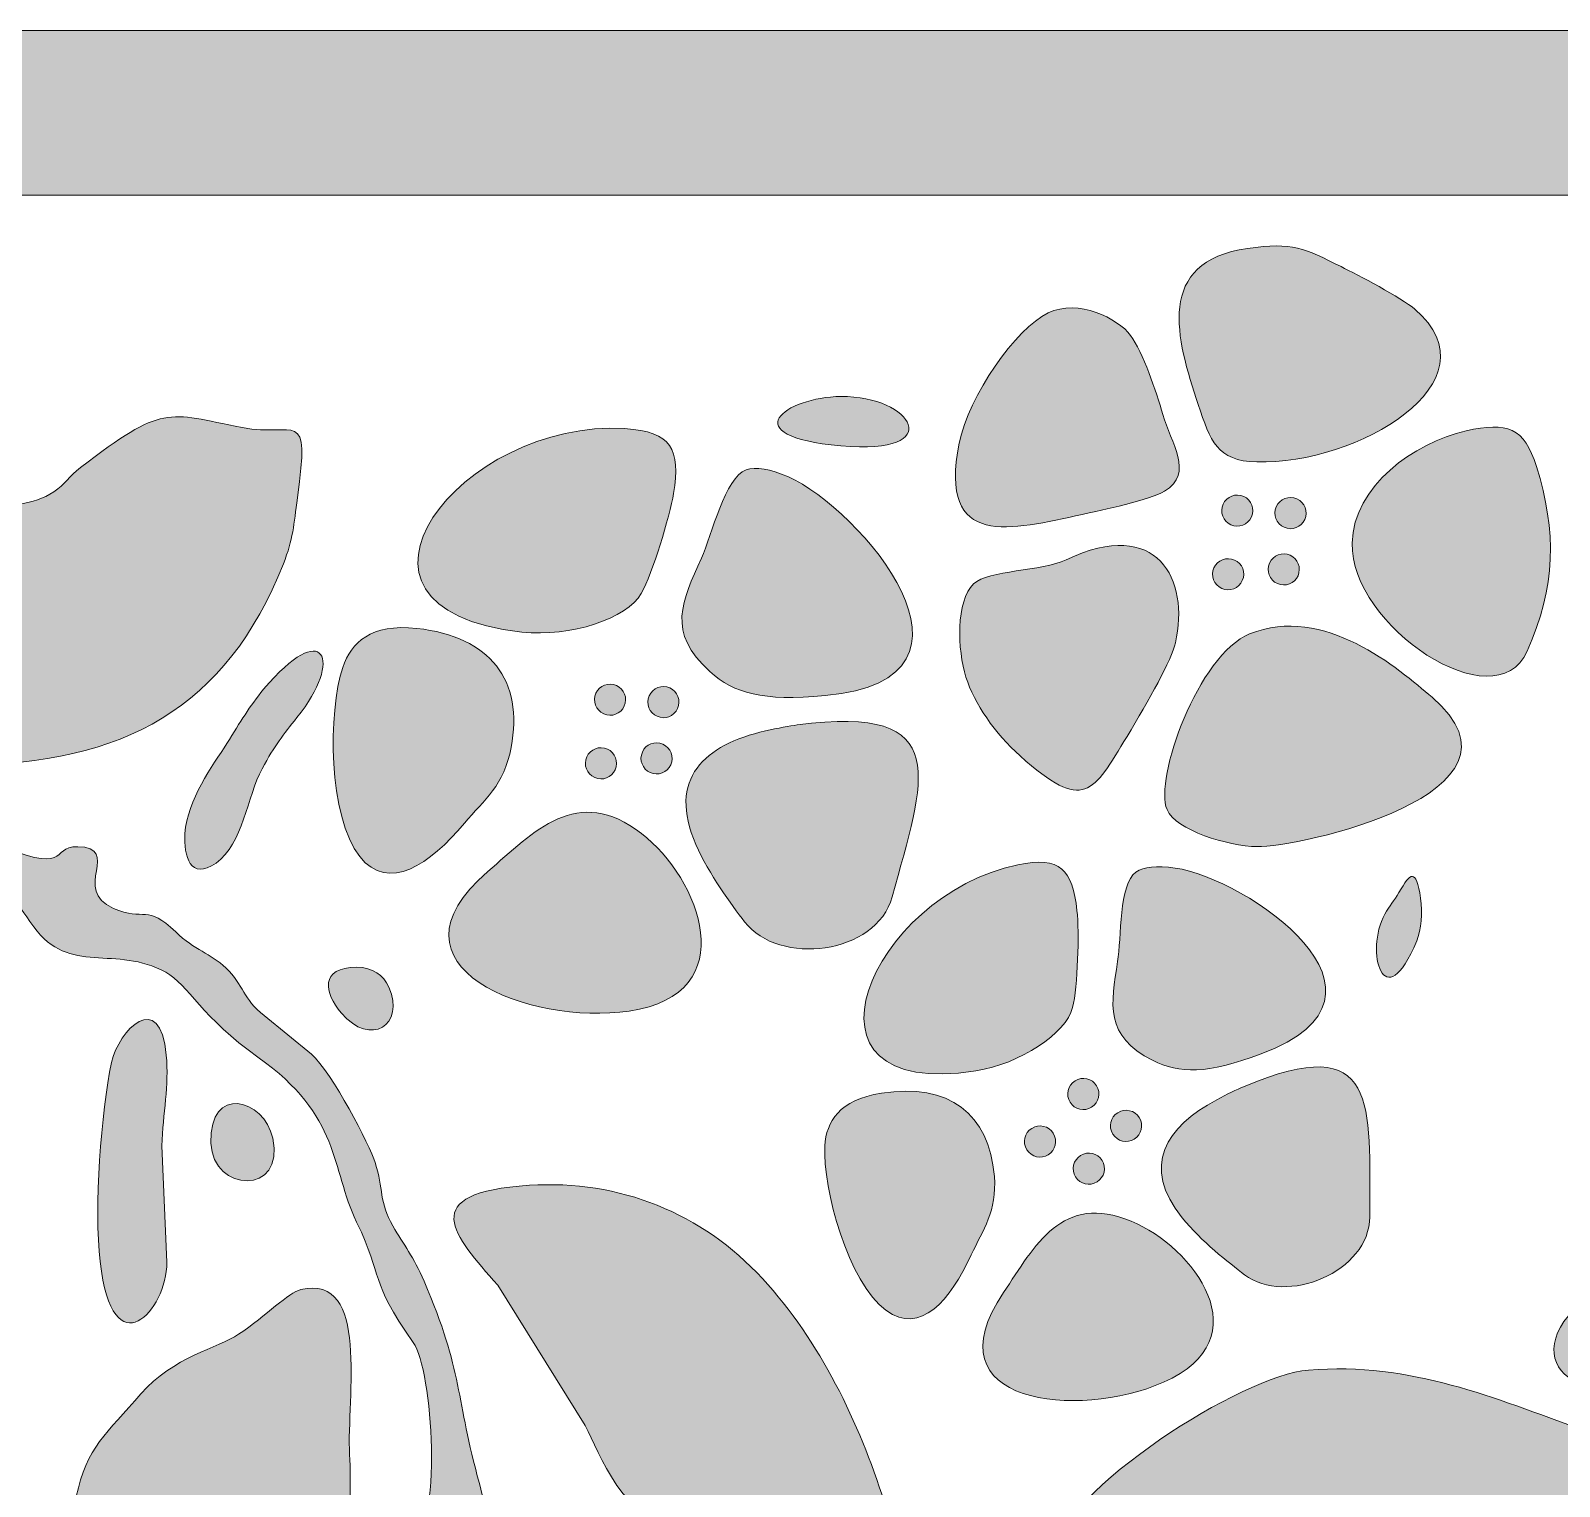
# Model space of a CAD drawing. Header units: inches. Extents: x -203 to 795, y -81 to 920.
# Drawn here: x 451.2 to 618.1, y 761.3 to 920.3 of the extents above; entities that cross this region are included whole.
import ezdxf

# ---------------------------------------------------------------- set-up
doc = ezdxf.new("R2010")
doc.units = ezdxf.units.IN
doc.header["$MEASUREMENT"] = 0
doc.layers.add('图层 1', color=7, linetype='Continuous')

# ---------------------------------------------------------------- blocks, each defined once
blk = doc.blocks.new('block 2')
at = {"layer": '图层 1', "true_color": 0xffffff}
h = blk.add_hatch(color=7, dxfattribs=at)
h.dxf.hatch_style = 2
edge = h.paths.add_edge_path()
edge.add_spline(control_points=[(786.4, 920.25), (786.4, 920.25), (-197.3, 920.25), (-197.3, 920.25), (-197.3, 920.25), (-197.3, 902.28), (-197.3, 902.28), (-197.3, 902.28), (-8.06, 902.28), (-8.06, 902.28), (-6.8, 901.25), (-5.44, 900.08), (-4.16, 898.94), (3.57, 892.07), (8.43, 882.86), (13.67, 874.02), (17.78, 867.1), (21.41, 860.17), (24.28, 852.67), (26.4, 847.15), (28.11, 841.32), (29.29, 834.96), (29.7, 832.77), (30.79, 827.58), (32.13, 823.69), (34.41, 817.07), (37.41, 819.41), (39.44, 823.07), (48.88, 840.07), (35.32, 874.03), (27.98, 891.66), (27.98, 891.66), (27.61, 892.57), (27.61, 892.57), (27, 894.11), (25.16, 898.85), (24.02, 902.28), (24.02, 902.28), (83.79, 902.28), (83.79, 902.28), (82.64, 898.85), (80.81, 894.11), (80.19, 892.57), (80.19, 892.57), (79.83, 891.66), (79.83, 891.66), (72.48, 874.03), (58.93, 840.07), (68.36, 823.07), (70.4, 819.41), (73.39, 817.07), (75.67, 823.69), (77.01, 827.58), (78.1, 832.77), (78.5, 834.96), (79.69, 841.31), (81.4, 847.15), (83.52, 852.67), (86.4, 860.17), (90.03, 867.1), (94.13, 874.02), (99.37, 882.86), (104.23, 892.07), (111.96, 898.94), (113.24, 900.08), (114.6, 901.25), (115.86, 902.28), (115.86, 902.28), (647.17, 902.28), (647.17, 902.28), (648.53, 902.02), (649.74, 901.5), (650.54, 900.5), (653.68, 896.55), (656.1, 889.69), (657.85, 884.98), (658.12, 884.26), (658.37, 883.53), (658.61, 882.8), (669.41, 849.24), (651.18, 835.38), (659.81, 832.57), (663.41, 831.39), (670.94, 830.42), (673.45, 833.65), (676.67, 837.79), (678.79, 841.93), (680.72, 846.29), (686.83, 860.08), (687.55, 876.25), (683.25, 891.11), (681.27, 897.98), (682.01, 901.03), (684.62, 902.28), (684.62, 902.28), (777.41, 902.28), (777.41, 902.28), (777.41, 902.28), (777.41, 805.55), (777.41, 805.55), (775.62, 805.2), (773.06, 805.49), (769.42, 806.53), (754.56, 810.83), (738.39, 810.11), (724.61, 804), (720.25, 802.06), (716.1, 799.94), (711.96, 796.73), (708.73, 794.23), (709.69, 786.69), (710.88, 783.08), (713.69, 774.46), (727.55, 792.68), (761.11, 781.88), (761.84, 781.65), (762.58, 781.4), (763.28, 781.13), (767.49, 779.57), (773.39, 777.48), (777.42, 774.82), (777.42, 774.82), (777.42, -78.76), (777.42, -78.76), (777.42, -78.76), (795.39, -78.76), (795.39, -78.76), (795.39, -78.76), (795.39, 911.27), (795.39, 911.27), (795.39, 911.27), (795.39, 920.25), (795.39, 920.25), (795.39, 920.25), (786.4, 920.25), (786.4, 920.25)], knot_values=[0, 0, 0, 0, 1, 1, 1, 2, 2, 2, 3, 3, 3, 4, 4, 4, 5, 5, 5, 6, 6, 6, 7, 7, 7, 8, 8, 8, 9, 9, 9, 10, 10, 10, 11, 11, 11, 12, 12, 12, 13, 13, 13, 14, 14, 14, 15, 15, 15, 16, 16, 16, 17, 17, 17, 18, 18, 18, 19, 19, 19, 20, 20, 20, 21, 21, 21, 22, 22, 22, 23, 23, 23, 24, 24, 24, 25, 25, 25, 26, 26, 26, 27, 27, 27, 28, 28, 28, 29, 29, 29, 30, 30, 30, 31, 31, 31, 32, 32, 32, 33, 33, 33, 34, 34, 34, 35, 35, 35, 36, 36, 36, 37, 37, 37, 38, 38, 38, 39, 39, 39, 40, 40, 40, 41, 41, 41, 42, 42, 42, 43, 43, 43, 44, 44, 44, 45, 45, 45, 45], degree=3, periodic=1)
h = blk.add_hatch(color=7, dxfattribs=at)
h.dxf.hatch_style = 2
edge = h.paths.add_edge_path()
edge.add_spline(control_points=[(602.29, 889.82), (600.8, 891.09), (596.02, 893.58), (594.25, 894.47), (590.23, 896.47), (588.96, 897.17), (584.03, 896.46), (573.87, 895.01), (576.24, 886.59), (578.63, 879.41), (579.96, 875.42), (580.67, 873.26), (585.03, 873.14), (595.93, 872.81), (611.51, 881.9), (602.29, 889.82)], knot_values=[0, 0, 0, 0, 1, 1, 1, 2, 2, 2, 3, 3, 3, 4, 4, 4, 5, 5, 5, 5], degree=3, periodic=1)
h = blk.add_hatch(color=7, dxfattribs=at)
h.dxf.hatch_style = 2
edge = h.paths.add_edge_path()
edge.add_spline(control_points=[(571.25, 886.96), (569.88, 888.82), (565.56, 891), (562.24, 889.41), (558.72, 887.73), (553.59, 880.35), (552.55, 875.2), (550.19, 863.47), (558.25, 865.77), (565.96, 867.4), (568.15, 867.86), (573.38, 869), (574.96, 869.94), (578.25, 871.9), (575.62, 875.26), (574.77, 878.32), (574.04, 880.85), (572.61, 885.12), (571.25, 886.96)], knot_values=[0, 0, 0, 0, 1, 1, 1, 2, 2, 2, 3, 3, 3, 4, 4, 4, 5, 5, 5, 6, 6, 6, 6], degree=3, periodic=1)
h = blk.add_hatch(color=7, dxfattribs=at)
h.dxf.hatch_style = 2
edge = h.paths.add_edge_path()
edge.add_spline(control_points=[(539.64, 880.29), (533.56, 880.23), (527.76, 875.95), (539.62, 874.9), (551.43, 873.85), (547.42, 880.37), (539.64, 880.29)], knot_values=[0, 0, 0, 0, 1, 1, 1, 2, 2, 2, 2], degree=3, periodic=1)
h = blk.add_hatch(color=7, dxfattribs=at)
h.dxf.hatch_style = 2
edge = h.paths.add_edge_path()
edge.add_spline(control_points=[(474.28, 876.89), (465.91, 878.56), (465.72, 879.46), (456.61, 872.53), (455.35, 871.58), (454.95, 870.69), (453.72, 869.88), (449, 866.78), (443.47, 870.53), (439.61, 861.88), (437.35, 856.83), (435.5, 851.07), (432.58, 846.8), (427.47, 839.36), (431.79, 840.06), (443.86, 840.06), (461.29, 840.06), (472.57, 846.34), (478.76, 862), (479.85, 864.76), (479.88, 866.22), (480.3, 869.23), (481.72, 879.46), (480.06, 875.74), (474.28, 876.89)], knot_values=[0, 0, 0, 0, 1, 1, 1, 2, 2, 2, 3, 3, 3, 4, 4, 4, 5, 5, 5, 6, 6, 6, 7, 7, 7, 8, 8, 8, 8], degree=3, periodic=1)
h = blk.add_hatch(color=7, dxfattribs=at)
h.dxf.hatch_style = 2
edge = h.paths.add_edge_path()
edge.add_spline(control_points=[(516.05, 876.78), (498.29, 877.92), (481.63, 857.13), (504.81, 854.56), (510.1, 853.98), (516.28, 856.03), (517.83, 858.79), (519.05, 860.95), (520.95, 867.16), (521.36, 869.71), (522.13, 874.54), (521.17, 876.45), (516.05, 876.78)], knot_values=[0, 0, 0, 0, 1, 1, 1, 2, 2, 2, 3, 3, 3, 4, 4, 4, 4], degree=3, periodic=1)
h = blk.add_hatch(color=7, dxfattribs=at)
h.dxf.hatch_style = 2
edge = h.paths.add_edge_path()
edge.add_spline(control_points=[(607.87, 876.53), (602.19, 875.23), (595.59, 870.53), (595.44, 864.28), (595.21, 855.26), (611.07, 844.64), (614.54, 852.46), (617.67, 859.51), (617.79, 865.52), (615.56, 872.64), (614.23, 876.91), (612.4, 877.56), (607.87, 876.53)], knot_values=[0, 0, 0, 0, 1, 1, 1, 2, 2, 2, 3, 3, 3, 4, 4, 4, 4], degree=3, periodic=1)
h = blk.add_hatch(color=7, dxfattribs=at)
h.dxf.hatch_style = 2
edge = h.paths.add_edge_path()
edge.add_spline(control_points=[(529.27, 872.27), (526.98, 871.46), (525.55, 865.18), (524.4, 862.62), (522.29, 857.95), (520.55, 854.54), (525.32, 850.26), (528, 847.85), (531.01, 846.99), (537.92, 847.62), (557.79, 849.41), (541.59, 868.15), (533.9, 871.51), (531.85, 872.4), (530.38, 872.65), (529.27, 872.27)], knot_values=[0, 0, 0, 0, 1, 1, 1, 2, 2, 2, 3, 3, 3, 4, 4, 4, 5, 5, 5, 5], degree=3, periodic=1)
h = blk.add_hatch(color=7, dxfattribs=at)
h.dxf.hatch_style = 2
edge = h.paths.add_edge_path()
edge.add_spline(control_points=[(584.45, 867.13), (584.83, 867.99), (584.45, 868.99), (583.6, 869.38), (582.74, 869.76), (581.73, 869.38), (581.35, 868.52), (580.97, 867.66), (581.35, 866.66), (582.21, 866.27), (583.06, 865.89), (584.07, 866.28), (584.45, 867.13)], knot_values=[0, 0, 0, 0, 1, 1, 1, 2, 2, 2, 3, 3, 3, 4, 4, 4, 4], degree=3, periodic=1)
h = blk.add_hatch(color=7, dxfattribs=at)
h.dxf.hatch_style = 2
edge = h.paths.add_edge_path()
edge.add_spline(control_points=[(590.27, 866.86), (590.65, 867.72), (590.27, 868.73), (589.41, 869.11), (588.55, 869.49), (587.54, 869.11), (587.16, 868.25), (586.77, 867.39), (587.16, 866.39), (588.02, 866), (588.88, 865.62), (589.88, 866), (590.27, 866.86)], knot_values=[0, 0, 0, 0, 1, 1, 1, 2, 2, 2, 3, 3, 3, 4, 4, 4, 4], degree=3, periodic=1)
h = blk.add_hatch(color=7, dxfattribs=at)
h.dxf.hatch_style = 2
edge = h.paths.add_edge_path()
edge.add_spline(control_points=[(564.21, 862.45), (561.55, 861.18), (555.72, 861.36), (554.12, 859.83), (552.16, 857.96), (552.34, 852.6), (553.28, 849.64), (554.19, 846.76), (556.43, 843.49), (559.19, 841.03), (566.23, 834.76), (567.12, 837.01), (570.87, 843.16), (573.25, 847.08), (575.74, 851.56), (576.15, 853.38), (577.7, 860.31), (574.21, 867.21), (564.21, 862.45)], knot_values=[0, 0, 0, 0, 1, 1, 1, 2, 2, 2, 3, 3, 3, 4, 4, 4, 5, 5, 5, 6, 6, 6, 6], degree=3, periodic=1)
h = blk.add_hatch(color=7, dxfattribs=at)
h.dxf.hatch_style = 2
edge = h.paths.add_edge_path()
edge.add_spline(control_points=[(586.42, 862.1), (586.03, 861.25), (586.42, 860.24), (587.28, 859.85), (588.14, 859.47), (589.15, 859.86), (589.53, 860.72), (589.9, 861.58), (589.52, 862.58), (588.67, 862.96), (587.8, 863.34), (586.8, 862.96), (586.42, 862.1)], knot_values=[0, 0, 0, 0, 1, 1, 1, 2, 2, 2, 3, 3, 3, 4, 4, 4, 4], degree=3, periodic=1)
h = blk.add_hatch(color=7, dxfattribs=at)
h.dxf.hatch_style = 2
edge = h.paths.add_edge_path()
edge.add_spline(control_points=[(580.35, 861.57), (579.96, 860.71), (580.35, 859.71), (581.21, 859.32), (582.06, 858.94), (583.07, 859.32), (583.45, 860.19), (583.84, 861.04), (583.45, 862.05), (582.6, 862.43), (581.74, 862.81), (580.73, 862.42), (580.35, 861.57)], knot_values=[0, 0, 0, 0, 1, 1, 1, 2, 2, 2, 3, 3, 3, 4, 4, 4, 4], degree=3, periodic=1)
h = blk.add_hatch(color=7, dxfattribs=at)
h.dxf.hatch_style = 2
edge = h.paths.add_edge_path()
edge.add_spline(control_points=[(476.61, 848.31), (475.01, 846.39), (474.13, 844.82), (472.59, 842.38), (471.06, 840), (468.24, 836.2), (468.02, 832.56), (467.88, 830.09), (468.58, 827.36), (471.42, 829.34), (474.38, 831.41), (474.79, 836.61), (476.44, 839.64), (477.85, 842.24), (478.7, 843.29), (480.25, 845.23), (485.4, 851.59), (483.2, 856.2), (476.61, 848.31)], knot_values=[0, 0, 0, 0, 1, 1, 1, 2, 2, 2, 3, 3, 3, 4, 4, 4, 5, 5, 5, 6, 6, 6, 6], degree=3, periodic=1)
h = blk.add_hatch(color=7, dxfattribs=at)
h.dxf.hatch_style = 2
edge = h.paths.add_edge_path()
edge.add_spline(control_points=[(575.23, 835.17), (576.21, 832.91), (581.85, 831.19), (585.07, 831.13), (589.39, 831.05), (616.53, 836.86), (604.16, 847.44), (600.52, 850.55), (592.36, 857.64), (584.24, 854.36), (578.63, 852.09), (573.79, 838.47), (575.23, 835.17)], knot_values=[0, 0, 0, 0, 1, 1, 1, 2, 2, 2, 3, 3, 3, 4, 4, 4, 4], degree=3, periodic=1)
h = blk.add_hatch(color=7, dxfattribs=at)
h.dxf.hatch_style = 2
edge = h.paths.add_edge_path()
edge.add_spline(control_points=[(485.25, 850.71), (483.62, 845.87), (483.66, 834.37), (487.1, 830.04), (490.23, 826.06), (494.76, 829.19), (498.54, 833.69), (500.7, 836.27), (502.87, 837.82), (503.63, 841.96), (505.01, 849.26), (501.39, 854.07), (493.34, 854.96), (488.3, 855.51), (486.17, 853.42), (485.25, 850.71)], knot_values=[0, 0, 0, 0, 1, 1, 1, 2, 2, 2, 3, 3, 3, 4, 4, 4, 5, 5, 5, 5], degree=3, periodic=1)
h = blk.add_hatch(color=7, dxfattribs=at)
h.dxf.hatch_style = 2
edge = h.paths.add_edge_path()
edge.add_spline(control_points=[(515.98, 846.49), (516.36, 847.34), (515.98, 848.35), (515.12, 848.73), (514.27, 849.11), (513.26, 848.73), (512.87, 847.88), (512.5, 847.02), (512.87, 846.01), (513.74, 845.63), (514.59, 845.24), (515.6, 845.63), (515.98, 846.49)], knot_values=[0, 0, 0, 0, 1, 1, 1, 2, 2, 2, 3, 3, 3, 4, 4, 4, 4], degree=3, periodic=1)
h = blk.add_hatch(color=7, dxfattribs=at)
h.dxf.hatch_style = 2
edge = h.paths.add_edge_path()
edge.add_spline(control_points=[(520.94, 848.46), (520.08, 848.84), (519.08, 848.46), (518.69, 847.6), (518.32, 846.74), (518.7, 845.74), (519.56, 845.36), (520.41, 844.97), (521.41, 845.36), (521.8, 846.22), (522.18, 847.08), (521.8, 848.08), (520.94, 848.46)], knot_values=[0, 0, 0, 0, 1, 1, 1, 2, 2, 2, 3, 3, 3, 4, 4, 4, 4], degree=3, periodic=1)
h = blk.add_hatch(color=7, dxfattribs=at)
h.dxf.hatch_style = 2
edge = h.paths.add_edge_path()
edge.add_spline(control_points=[(534.87, 844.42), (534.05, 844.31), (532.75, 844.08), (531.39, 843.77), (524.76, 842.25), (520.63, 838.58), (523.8, 831.35), (525.24, 828.07), (527.65, 824.83), (529.12, 822.92), (532.86, 818.04), (543.5, 819.33), (545.22, 825.64), (548.71, 838.43), (552.2, 846.75), (534.87, 844.42)], knot_values=[0, 0, 0, 0, 1, 1, 1, 2, 2, 2, 3, 3, 3, 4, 4, 4, 5, 5, 5, 5], degree=3, periodic=1)
h = blk.add_hatch(color=7, dxfattribs=at)
h.dxf.hatch_style = 2
edge = h.paths.add_edge_path()
edge.add_spline(control_points=[(394.85, 840.35), (389.27, 841.49), (383.93, 841.78), (378.35, 841.09), (377.61, 841), (376.84, 841.09), (375.14, 841.65), (372.07, 842.66), (372.16, 842.56), (369.28, 841.33), (367.15, 840.43), (363.31, 840.29), (359.82, 840.29), (354.48, 840.3), (349.81, 840.73), (344.54, 841.11), (333.73, 841.89), (330.87, 836.86), (344.96, 835.29), (357.56, 833.89), (364.43, 837.18), (370.61, 832.67), (372.35, 831.4), (374.42, 828.28), (377.25, 827.98), (379.04, 827.78), (379.99, 828.35), (379.95, 830.23), (379.9, 831.76), (378.78, 832.87), (378.39, 834.99), (383.1, 838.1), (384.12, 837.21), (392.99, 835.69), (398.37, 834.76), (401.7, 833.53), (407.25, 833.53), (416.73, 833.45), (417.06, 837.67), (422.43, 831.99), (426.53, 829.74), (433.74, 829.57), (438.72, 828.87), (442.65, 828.33), (442.25, 827.41), (445.56, 826.33), (450.06, 824.87), (449.04, 825.86), (451.53, 822.36), (455.35, 817.01), (460.48, 820.44), (465.93, 817.41), (468.37, 816.04), (469.93, 812.42), (475.99, 808.13), (485.09, 801.69), (483.9, 796.08), (486.76, 790.13), (489.8, 783.83), (487.98, 784.06), (492.94, 776.96), (495.04, 773.94), (496.35, 757.08), (492.33, 753.63), (485.29, 747.59), (494.49, 745.84), (493.9, 741.11), (493.66, 739.26), (493, 738.36), (492.58, 737.29), (491.72, 735.09), (491.81, 731.82), (494.85, 734.65), (497.41, 737.03), (497.54, 741.36), (498.38, 745.36), (499.02, 748.42), (502.06, 754.86), (500.17, 761.58), (497.56, 770.83), (498.41, 773.77), (494.12, 783.68), (492.97, 786.33), (491.92, 787.64), (490.72, 789.7), (489.23, 792.29), (489.67, 793.76), (488.79, 796.62), (488.22, 798.48), (484.08, 806.46), (481.84, 808.46), (481.84, 808.46), (476.68, 812.68), (476.68, 812.68), (474.3, 814.5), (474.48, 815.98), (472.49, 817.88), (470.83, 819.46), (469.07, 819.84), (467.01, 821.82), (463.81, 824.91), (463.65, 822.9), (460.21, 824.39), (455.57, 826.4), (461.18, 831.05), (456.31, 831.12), (453.1, 831.18), (455.92, 827.67), (446.58, 831.78), (431.26, 838.51), (430.28, 833.59), (426.75, 835.71), (414.69, 842.95), (423.4, 838.18), (407.17, 838.18), (401.83, 838.18), (399.18, 839.47), (394.85, 840.35)], knot_values=[0, 0, 0, 0, 1, 1, 1, 2, 2, 2, 3, 3, 3, 4, 4, 4, 5, 5, 5, 6, 6, 6, 7, 7, 7, 8, 8, 8, 9, 9, 9, 10, 10, 10, 11, 11, 11, 12, 12, 12, 13, 13, 13, 14, 14, 14, 15, 15, 15, 16, 16, 16, 17, 17, 17, 18, 18, 18, 19, 19, 19, 20, 20, 20, 21, 21, 21, 22, 22, 22, 23, 23, 23, 24, 24, 24, 25, 25, 25, 26, 26, 26, 27, 27, 27, 28, 28, 28, 29, 29, 29, 30, 30, 30, 31, 31, 31, 32, 32, 32, 33, 33, 33, 34, 34, 34, 35, 35, 35, 36, 36, 36, 37, 37, 37, 38, 38, 38, 39, 39, 39, 39], degree=3, periodic=1)
h = blk.add_hatch(color=7, dxfattribs=at)
h.dxf.hatch_style = 2
edge = h.paths.add_edge_path()
edge.add_spline(control_points=[(511.88, 840.92), (511.5, 840.06), (511.89, 839.06), (512.75, 838.67), (513.61, 838.29), (514.61, 838.67), (514.98, 839.53), (515.38, 840.39), (514.98, 841.4), (514.13, 841.78), (513.27, 842.16), (512.27, 841.78), (511.88, 840.92)], knot_values=[0, 0, 0, 0, 1, 1, 1, 2, 2, 2, 3, 3, 3, 4, 4, 4, 4], degree=3, periodic=1)
h = blk.add_hatch(color=7, dxfattribs=at)
h.dxf.hatch_style = 2
edge = h.paths.add_edge_path()
edge.add_spline(control_points=[(518.81, 839.21), (519.67, 838.83), (520.67, 839.21), (521.05, 840.07), (521.43, 840.93), (521.05, 841.93), (520.2, 842.32), (519.34, 842.7), (518.33, 842.32), (517.95, 841.46), (517.57, 840.6), (517.95, 839.59), (518.81, 839.21)], knot_values=[0, 0, 0, 0, 1, 1, 1, 2, 2, 2, 3, 3, 3, 4, 4, 4, 4], degree=3, periodic=1)
h = blk.add_hatch(color=7, dxfattribs=at)
h.dxf.hatch_style = 2
edge = h.paths.add_edge_path()
edge.add_spline(control_points=[(517.87, 832.56), (510.87, 837.98), (506.08, 832.76), (501.08, 828.4), (488.91, 818.02), (505.61, 811.55), (516.52, 813.17), (529.18, 815.05), (524.19, 827.69), (517.87, 832.56)], knot_values=[0, 0, 0, 0, 1, 1, 1, 2, 2, 2, 3, 3, 3, 3], degree=3, periodic=1)
h = blk.add_hatch(color=7, dxfattribs=at)
h.dxf.hatch_style = 2
edge = h.paths.add_edge_path()
edge.add_spline(control_points=[(554.36, 806.64), (559.21, 807.4), (564.2, 810.73), (564.92, 813.56), (565.49, 815.79), (565.66, 821.78), (565.4, 824.15), (564.92, 828.63), (563.6, 830.09), (558.95, 829.14), (542.86, 825.84), (533.09, 803.28), (554.36, 806.64)], knot_values=[0, 0, 0, 0, 1, 1, 1, 2, 2, 2, 3, 3, 3, 4, 4, 4, 4], degree=3, periodic=1)
h = blk.add_hatch(color=7, dxfattribs=at)
h.dxf.hatch_style = 2
edge = h.paths.add_edge_path()
edge.add_spline(control_points=[(585.52, 808.5), (602.78, 814.93), (583.79, 827.67), (576.12, 828.79), (574.08, 829.08), (572.71, 828.95), (571.83, 828.34), (569.98, 827.07), (570.24, 821.13), (569.84, 818.57), (569.1, 813.9), (568.38, 810.45), (573.66, 807.79), (576.64, 806.3), (579.52, 806.27), (585.52, 808.5)], knot_values=[0, 0, 0, 0, 1, 1, 1, 2, 2, 2, 3, 3, 3, 4, 4, 4, 5, 5, 5, 5], degree=3, periodic=1)
h = blk.add_hatch(color=7, dxfattribs=at)
h.dxf.hatch_style = 2
edge = h.paths.add_edge_path()
edge.add_spline(control_points=[(600.55, 826.13), (600.02, 825.22), (599.53, 824.68), (599.01, 823.76), (596.75, 819.72), (598.95, 812.22), (602.49, 820.84), (602.99, 822.08), (603.15, 823.89), (602.91, 825.49), (602.39, 828.83), (601.82, 828.31), (600.55, 826.13)], knot_values=[0, 0, 0, 0, 1, 1, 1, 2, 2, 2, 3, 3, 3, 4, 4, 4, 4], degree=3, periodic=1)
h = blk.add_hatch(color=7, dxfattribs=at)
h.dxf.hatch_style = 2
edge = h.paths.add_edge_path()
edge.add_spline(control_points=[(485.07, 812.97), (488.3, 809.17), (492.1, 811.66), (490.28, 815.78), (489.68, 817.11), (488.54, 817.95), (486.78, 817.95), (482.7, 817.95), (483.22, 815.14), (485.07, 812.97)], knot_values=[0, 0, 0, 0, 1, 1, 1, 2, 2, 2, 3, 3, 3, 3], degree=3, periodic=1)
h = blk.add_hatch(color=7, dxfattribs=at)
h.dxf.hatch_style = 2
edge = h.paths.add_edge_path()
edge.add_spline(control_points=[(465.98, 808.35), (465.32, 815.7), (460.76, 811.08), (460.01, 807.54), (458.86, 802.22), (458.09, 791.61), (458.75, 785.82), (460.12, 773.9), (466.04, 780.48), (466.04, 785.74), (466.04, 785.74), (465.5, 798.46), (465.5, 798.46), (465.63, 802.03), (466.29, 805.03), (465.98, 808.35)], knot_values=[0, 0, 0, 0, 1, 1, 1, 2, 2, 2, 3, 3, 3, 4, 4, 4, 5, 5, 5, 5], degree=3, periodic=1)
h = blk.add_hatch(color=7, dxfattribs=at)
h.dxf.hatch_style = 2
edge = h.paths.add_edge_path()
edge.add_spline(control_points=[(583.7, 784.37), (588.2, 780.95), (597.36, 784.68), (597.36, 790.71), (597.36, 802.95), (598.44, 811.2), (583.58, 804.91), (582.87, 804.62), (581.77, 804.1), (580.65, 803.48), (575.1, 800.52), (572.33, 796.25), (576.9, 790.58), (578.98, 788.01), (581.92, 785.73), (583.7, 784.37)], knot_values=[0, 0, 0, 0, 1, 1, 1, 2, 2, 2, 3, 3, 3, 4, 4, 4, 5, 5, 5, 5], degree=3, periodic=1)
h = blk.add_hatch(color=7, dxfattribs=at)
h.dxf.hatch_style = 2
edge = h.paths.add_edge_path()
edge.add_spline(control_points=[(477.61, 799.29), (476.66, 803.6), (470.63, 805.21), (470.86, 798.76), (471.04, 793.31), (478.99, 793.03), (477.61, 799.29)], knot_values=[0, 0, 0, 0, 1, 1, 1, 2, 2, 2, 2], degree=3, periodic=1)
h = blk.add_hatch(color=7, dxfattribs=at)
h.dxf.hatch_style = 2
edge = h.paths.add_edge_path()
edge.add_spline(control_points=[(544.06, 804.2), (539.43, 803.47), (538.03, 801.08), (537.88, 798.45), (537.61, 793.75), (540.44, 783.52), (544.55, 780.49), (548.31, 777.71), (551.58, 781.61), (553.85, 786.53), (555.14, 789.34), (556.69, 791.26), (556.38, 795.12), (555.82, 801.96), (551.43, 805.37), (544.06, 804.2)], knot_values=[0, 0, 0, 0, 1, 1, 1, 2, 2, 2, 3, 3, 3, 4, 4, 4, 5, 5, 5, 5], degree=3, periodic=1)
h = blk.add_hatch(color=7, dxfattribs=at)
h.dxf.hatch_style = 2
edge = h.paths.add_edge_path()
edge.add_spline(control_points=[(564.65, 803.22), (565.14, 802.42), (566.18, 802.18), (566.99, 802.67), (567.79, 803.17), (568.03, 804.22), (567.54, 805.02), (567.04, 805.81), (566, 806.06), (565.2, 805.56), (564.4, 805.06), (564.15, 804.02), (564.65, 803.22)], knot_values=[0, 0, 0, 0, 1, 1, 1, 2, 2, 2, 3, 3, 3, 4, 4, 4, 4], degree=3, periodic=1)
h = blk.add_hatch(color=7, dxfattribs=at)
h.dxf.hatch_style = 2
edge = h.paths.add_edge_path()
edge.add_spline(control_points=[(569.86, 802.07), (569.06, 801.58), (568.81, 800.53), (569.31, 799.74), (569.8, 798.94), (570.85, 798.69), (571.65, 799.19), (572.45, 799.68), (572.7, 800.73), (572.2, 801.53), (571.7, 802.33), (570.66, 802.57), (569.86, 802.07)], knot_values=[0, 0, 0, 0, 1, 1, 1, 2, 2, 2, 3, 3, 3, 4, 4, 4, 4], degree=3, periodic=1)
h = blk.add_hatch(color=7, dxfattribs=at)
h.dxf.hatch_style = 2
edge = h.paths.add_edge_path()
edge.add_spline(control_points=[(562.27, 797.47), (563.06, 797.97), (563.31, 799.02), (562.81, 799.82), (562.32, 800.62), (561.27, 800.86), (560.47, 800.36), (559.67, 799.87), (559.42, 798.82), (559.93, 798.03), (560.42, 797.23), (561.47, 796.98), (562.27, 797.47)], knot_values=[0, 0, 0, 0, 1, 1, 1, 2, 2, 2, 3, 3, 3, 4, 4, 4, 4], degree=3, periodic=1)
h = blk.add_hatch(color=7, dxfattribs=at)
h.dxf.hatch_style = 2
edge = h.paths.add_edge_path()
edge.add_spline(control_points=[(565.79, 797.4), (565, 796.91), (564.75, 795.86), (565.25, 795.06), (565.74, 794.26), (566.79, 794.02), (567.59, 794.52), (568.39, 795.01), (568.64, 796.06), (568.14, 796.86), (567.64, 797.66), (566.59, 797.9), (565.79, 797.4)], knot_values=[0, 0, 0, 0, 1, 1, 1, 2, 2, 2, 3, 3, 3, 4, 4, 4, 4], degree=3, periodic=1)
h = blk.add_hatch(color=7, dxfattribs=at)
h.dxf.hatch_style = 2
edge = h.paths.add_edge_path()
edge.add_spline(control_points=[(505.63, 794.14), (493.09, 793.34), (497.35, 788.66), (502.17, 783.23), (502.17, 783.23), (511.72, 767.9), (511.72, 767.9), (513.43, 764.74), (515.22, 757.95), (523.74, 755.02), (537.17, 750.41), (531.49, 748.3), (540.54, 746.34), (553.65, 743.51), (546.44, 752.96), (544.34, 759.6), (541.65, 768.17), (537.36, 777.12), (531.07, 783.95), (524.48, 791.1), (515.49, 794.77), (505.63, 794.14)], knot_values=[0, 0, 0, 0, 1, 1, 1, 2, 2, 2, 3, 3, 3, 4, 4, 4, 5, 5, 5, 6, 6, 6, 7, 7, 7, 7], degree=3, periodic=1)
h = blk.add_hatch(color=7, dxfattribs=at)
h.dxf.hatch_style = 2
edge = h.paths.add_edge_path()
edge.add_spline(control_points=[(574.84, 772.63), (585.65, 777.38), (578.14, 787.42), (571.32, 790.23), (563.78, 793.35), (560.79, 787.53), (557.39, 782.43), (549.08, 770.23), (565.53, 768.53), (574.84, 772.63)], knot_values=[0, 0, 0, 0, 1, 1, 1, 2, 2, 2, 3, 3, 3, 3], degree=3, periodic=1)
h = blk.add_hatch(color=7, dxfattribs=at)
h.dxf.hatch_style = 2
edge = h.paths.add_edge_path()
edge.add_spline(control_points=[(630.11, 776.61), (631.56, 778.14), (634.34, 780.62), (636.64, 783.16), (644.49, 791.86), (635.33, 793.4), (631.02, 791.33), (627.14, 789.46), (624.52, 784.39), (621.07, 781.78), (612.24, 775.13), (621.33, 767.32), (630.11, 776.61)], knot_values=[0, 0, 0, 0, 1, 1, 1, 2, 2, 2, 3, 3, 3, 4, 4, 4, 4], degree=3, periodic=1)
h = blk.add_hatch(color=7, dxfattribs=at)
h.dxf.hatch_style = 2
edge = h.paths.add_edge_path()
edge.add_spline(control_points=[(458.11, 721.55), (459.54, 721.84), (474.61, 734.29), (476.42, 738.24), (480.56, 747.35), (484.74, 745.99), (485.68, 752.71), (486.05, 755.33), (486.15, 761.98), (485.99, 764.73), (485.66, 771.01), (488.27, 784.53), (480.66, 782.75), (479.32, 782.43), (476.95, 779.95), (473.86, 777.87), (471.62, 776.37), (466.73, 775.42), (463.22, 771.37), (459.47, 767.04), (457.28, 765.51), (456.16, 760.14), (455.4, 756.44), (454.08, 755.05), (453.95, 750.89), (453.82, 746.73), (454.64, 743.36), (454.45, 739.27), (454.15, 732.8), (451.98, 720.36), (458.11, 721.55)], knot_values=[0, 0, 0, 0, 1, 1, 1, 2, 2, 2, 3, 3, 3, 4, 4, 4, 5, 5, 5, 6, 6, 6, 7, 7, 7, 8, 8, 8, 9, 9, 9, 10, 10, 10, 10], degree=3, periodic=1)
h = blk.add_hatch(color=7, dxfattribs=at)
h.dxf.hatch_style = 2
edge = h.paths.add_edge_path()
edge.add_spline(control_points=[(590.67, 773.96), (583.41, 773.39), (564.03, 761), (562.33, 753.53), (562.33, 753.53), (579.59, 747.1), (579.59, 747.1), (584.67, 745.86), (594.54, 742.95), (599.73, 743.99), (607.61, 745.55), (611.47, 750.31), (614.8, 752.66), (618.91, 755.57), (627.99, 759.63), (628.29, 763.79), (625.31, 764.97), (623.64, 766.34), (620.44, 767.49), (611.04, 770.86), (601.92, 774.87), (590.67, 773.96)], knot_values=[0, 0, 0, 0, 1, 1, 1, 2, 2, 2, 3, 3, 3, 4, 4, 4, 5, 5, 5, 6, 6, 6, 7, 7, 7, 7], degree=3, periodic=1)
at = {"layer": '图层 1', "lineweight": 0}
for points, knots in [([(786.4, 920.25), (786.4, 920.25), (-197.3, 920.25), (-197.3, 920.25), (-197.3, 920.25), (-197.3, 902.28), (-197.3, 902.28), (-197.3, 902.28), (-8.06, 902.28), (-8.06, 902.28), (-6.8, 901.25), (-5.44, 900.08), (-4.16, 898.94), (3.57, 892.07), (8.43, 882.86), (13.67, 874.02), (17.78, 867.1), (21.41, 860.17), (24.28, 852.67), (26.4, 847.15), (28.11, 841.32), (29.29, 834.96), (29.7, 832.77), (30.79, 827.58), (32.13, 823.69), (34.41, 817.07), (37.41, 819.41), (39.44, 823.07), (48.88, 840.07), (35.32, 874.03), (27.98, 891.66), (27.98, 891.66), (27.61, 892.57), (27.61, 892.57), (27, 894.11), (25.16, 898.85), (24.02, 902.28), (24.02, 902.28), (83.79, 902.28), (83.79, 902.28), (82.64, 898.85), (80.81, 894.11), (80.19, 892.57), (80.19, 892.57), (79.83, 891.66), (79.83, 891.66), (72.48, 874.03), (58.93, 840.07), (68.36, 823.07), (70.4, 819.41), (73.39, 817.07), (75.67, 823.69), (77.01, 827.58), (78.1, 832.77), (78.5, 834.96), (79.69, 841.31), (81.4, 847.15), (83.52, 852.67), (86.4, 860.17), (90.03, 867.1), (94.13, 874.02), (99.37, 882.86), (104.23, 892.07), (111.96, 898.94), (113.24, 900.08), (114.6, 901.25), (115.86, 902.28), (115.86, 902.28), (647.17, 902.28), (647.17, 902.28), (648.53, 902.02), (649.74, 901.5), (650.54, 900.5), (653.68, 896.55), (656.1, 889.69), (657.85, 884.98), (658.12, 884.26), (658.37, 883.53), (658.61, 882.8), (669.41, 849.24), (651.18, 835.38), (659.81, 832.57), (663.41, 831.39), (670.94, 830.42), (673.45, 833.65), (676.67, 837.79), (678.79, 841.93), (680.72, 846.29), (686.83, 860.08), (687.55, 876.25), (683.25, 891.11), (681.27, 897.98), (682.01, 901.03), (684.62, 902.28), (684.62, 902.28), (777.41, 902.28), (777.41, 902.28), (777.41, 902.28), (777.41, 805.55), (777.41, 805.55), (775.62, 805.2), (773.06, 805.49), (769.42, 806.53), (754.56, 810.83), (738.39, 810.11), (724.61, 804), (720.25, 802.06), (716.1, 799.94), (711.96, 796.73), (708.73, 794.23), (709.69, 786.69), (710.88, 783.08), (713.69, 774.46), (727.55, 792.68), (761.11, 781.88), (761.84, 781.65), (762.58, 781.4), (763.28, 781.13), (767.49, 779.57), (773.39, 777.48), (777.42, 774.82), (777.42, 774.82), (777.42, -78.76), (777.42, -78.76), (777.42, -78.76), (795.39, -78.76), (795.39, -78.76), (795.39, -78.76), (795.39, 911.27), (795.39, 911.27), (795.39, 911.27), (795.39, 920.25), (795.39, 920.25), (795.39, 920.25), (786.4, 920.25), (786.4, 920.25)], [0, 0, 0, 0, 1, 1, 1, 2, 2, 2, 3, 3, 3, 4, 4, 4, 5, 5, 5, 6, 6, 6, 7, 7, 7, 8, 8, 8, 9, 9, 9, 10, 10, 10, 11, 11, 11, 12, 12, 12, 13, 13, 13, 14, 14, 14, 15, 15, 15, 16, 16, 16, 17, 17, 17, 18, 18, 18, 19, 19, 19, 20, 20, 20, 21, 21, 21, 22, 22, 22, 23, 23, 23, 24, 24, 24, 25, 25, 25, 26, 26, 26, 27, 27, 27, 28, 28, 28, 29, 29, 29, 30, 30, 30, 31, 31, 31, 32, 32, 32, 33, 33, 33, 34, 34, 34, 35, 35, 35, 36, 36, 36, 37, 37, 37, 38, 38, 38, 39, 39, 39, 40, 40, 40, 41, 41, 41, 42, 42, 42, 43, 43, 43, 44, 44, 44, 45, 45, 45, 45]), ([(602.29, 889.82), (600.8, 891.09), (596.02, 893.58), (594.25, 894.47), (590.23, 896.47), (588.96, 897.17), (584.03, 896.46), (573.87, 895.01), (576.24, 886.59), (578.63, 879.41), (579.96, 875.42), (580.67, 873.26), (585.03, 873.14), (595.93, 872.81), (611.51, 881.9), (602.29, 889.82)], [0, 0, 0, 0, 1, 1, 1, 2, 2, 2, 3, 3, 3, 4, 4, 4, 5, 5, 5, 5]), ([(571.25, 886.96), (569.88, 888.82), (565.56, 891), (562.24, 889.41), (558.72, 887.73), (553.59, 880.35), (552.55, 875.2), (550.19, 863.47), (558.25, 865.77), (565.96, 867.4), (568.15, 867.86), (573.38, 869), (574.96, 869.94), (578.25, 871.9), (575.62, 875.26), (574.77, 878.32), (574.04, 880.85), (572.61, 885.12), (571.25, 886.96)], [0, 0, 0, 0, 1, 1, 1, 2, 2, 2, 3, 3, 3, 4, 4, 4, 5, 5, 5, 6, 6, 6, 6]), ([(539.64, 880.29), (533.56, 880.23), (527.76, 875.95), (539.62, 874.9), (551.43, 873.85), (547.42, 880.37), (539.64, 880.29)], [0, 0, 0, 0, 1, 1, 1, 2, 2, 2, 2]), ([(474.28, 876.89), (465.91, 878.56), (465.72, 879.46), (456.61, 872.53), (455.35, 871.58), (454.95, 870.69), (453.72, 869.88), (449, 866.78), (443.47, 870.53), (439.61, 861.88), (437.35, 856.83), (435.5, 851.07), (432.58, 846.8), (427.47, 839.36), (431.79, 840.06), (443.86, 840.06), (461.29, 840.06), (472.57, 846.34), (478.76, 862), (479.85, 864.76), (479.88, 866.22), (480.3, 869.23), (481.72, 879.46), (480.06, 875.74), (474.28, 876.89)], [0, 0, 0, 0, 1, 1, 1, 2, 2, 2, 3, 3, 3, 4, 4, 4, 5, 5, 5, 6, 6, 6, 7, 7, 7, 8, 8, 8, 8]), ([(516.05, 876.78), (498.29, 877.92), (481.63, 857.13), (504.81, 854.56), (510.1, 853.98), (516.28, 856.03), (517.83, 858.79), (519.05, 860.95), (520.95, 867.16), (521.36, 869.71), (522.13, 874.54), (521.17, 876.45), (516.05, 876.78)], [0, 0, 0, 0, 1, 1, 1, 2, 2, 2, 3, 3, 3, 4, 4, 4, 4]), ([(607.87, 876.53), (602.19, 875.23), (595.59, 870.53), (595.44, 864.28), (595.21, 855.26), (611.07, 844.64), (614.54, 852.46), (617.67, 859.51), (617.79, 865.52), (615.56, 872.64), (614.23, 876.91), (612.4, 877.56), (607.87, 876.53)], [0, 0, 0, 0, 1, 1, 1, 2, 2, 2, 3, 3, 3, 4, 4, 4, 4]), ([(529.27, 872.27), (526.98, 871.46), (525.55, 865.18), (524.4, 862.62), (522.29, 857.95), (520.55, 854.54), (525.32, 850.26), (528, 847.85), (531.01, 846.99), (537.92, 847.62), (557.79, 849.41), (541.59, 868.15), (533.9, 871.51), (531.85, 872.4), (530.38, 872.65), (529.27, 872.27)], [0, 0, 0, 0, 1, 1, 1, 2, 2, 2, 3, 3, 3, 4, 4, 4, 5, 5, 5, 5]), ([(584.45, 867.13), (584.83, 867.99), (584.45, 868.99), (583.6, 869.38), (582.74, 869.76), (581.73, 869.38), (581.35, 868.52), (580.97, 867.66), (581.35, 866.66), (582.21, 866.27), (583.06, 865.89), (584.07, 866.28), (584.45, 867.13)], [0, 0, 0, 0, 1, 1, 1, 2, 2, 2, 3, 3, 3, 4, 4, 4, 4]), ([(590.27, 866.86), (590.65, 867.72), (590.27, 868.73), (589.41, 869.11), (588.55, 869.49), (587.54, 869.11), (587.16, 868.25), (586.77, 867.39), (587.16, 866.39), (588.02, 866), (588.88, 865.62), (589.88, 866), (590.27, 866.86)], [0, 0, 0, 0, 1, 1, 1, 2, 2, 2, 3, 3, 3, 4, 4, 4, 4]), ([(564.21, 862.45), (561.55, 861.18), (555.72, 861.36), (554.12, 859.83), (552.16, 857.96), (552.34, 852.6), (553.28, 849.64), (554.19, 846.76), (556.43, 843.49), (559.19, 841.03), (566.23, 834.76), (567.12, 837.01), (570.87, 843.16), (573.25, 847.08), (575.74, 851.56), (576.15, 853.38), (577.7, 860.31), (574.21, 867.21), (564.21, 862.45)], [0, 0, 0, 0, 1, 1, 1, 2, 2, 2, 3, 3, 3, 4, 4, 4, 5, 5, 5, 6, 6, 6, 6]), ([(586.42, 862.1), (586.03, 861.25), (586.42, 860.24), (587.28, 859.85), (588.14, 859.47), (589.15, 859.86), (589.53, 860.72), (589.9, 861.58), (589.52, 862.58), (588.67, 862.96), (587.8, 863.34), (586.8, 862.96), (586.42, 862.1)], [0, 0, 0, 0, 1, 1, 1, 2, 2, 2, 3, 3, 3, 4, 4, 4, 4]), ([(580.35, 861.57), (579.96, 860.71), (580.35, 859.71), (581.21, 859.32), (582.06, 858.94), (583.07, 859.32), (583.45, 860.19), (583.84, 861.04), (583.45, 862.05), (582.6, 862.43), (581.74, 862.81), (580.73, 862.42), (580.35, 861.57)], [0, 0, 0, 0, 1, 1, 1, 2, 2, 2, 3, 3, 3, 4, 4, 4, 4]), ([(476.61, 848.31), (475.01, 846.39), (474.13, 844.82), (472.59, 842.38), (471.06, 840), (468.24, 836.2), (468.02, 832.56), (467.88, 830.09), (468.58, 827.36), (471.42, 829.34), (474.38, 831.41), (474.79, 836.61), (476.44, 839.64), (477.85, 842.24), (478.7, 843.29), (480.25, 845.23), (485.4, 851.59), (483.2, 856.2), (476.61, 848.31)], [0, 0, 0, 0, 1, 1, 1, 2, 2, 2, 3, 3, 3, 4, 4, 4, 5, 5, 5, 6, 6, 6, 6]), ([(575.23, 835.17), (576.21, 832.91), (581.85, 831.19), (585.07, 831.13), (589.39, 831.05), (616.53, 836.86), (604.16, 847.44), (600.52, 850.55), (592.36, 857.64), (584.24, 854.36), (578.63, 852.09), (573.79, 838.47), (575.23, 835.17)], [0, 0, 0, 0, 1, 1, 1, 2, 2, 2, 3, 3, 3, 4, 4, 4, 4]), ([(485.25, 850.71), (483.62, 845.87), (483.66, 834.37), (487.1, 830.04), (490.23, 826.06), (494.76, 829.19), (498.54, 833.69), (500.7, 836.27), (502.87, 837.82), (503.63, 841.96), (505.01, 849.26), (501.39, 854.07), (493.34, 854.96), (488.3, 855.51), (486.17, 853.42), (485.25, 850.71)], [0, 0, 0, 0, 1, 1, 1, 2, 2, 2, 3, 3, 3, 4, 4, 4, 5, 5, 5, 5]), ([(515.98, 846.49), (516.36, 847.34), (515.98, 848.35), (515.12, 848.73), (514.27, 849.11), (513.26, 848.73), (512.87, 847.88), (512.5, 847.02), (512.87, 846.01), (513.74, 845.63), (514.59, 845.24), (515.6, 845.63), (515.98, 846.49)], [0, 0, 0, 0, 1, 1, 1, 2, 2, 2, 3, 3, 3, 4, 4, 4, 4]), ([(520.94, 848.46), (520.08, 848.84), (519.08, 848.46), (518.69, 847.6), (518.32, 846.74), (518.7, 845.74), (519.56, 845.36), (520.41, 844.97), (521.41, 845.36), (521.8, 846.22), (522.18, 847.08), (521.8, 848.08), (520.94, 848.46)], [0, 0, 0, 0, 1, 1, 1, 2, 2, 2, 3, 3, 3, 4, 4, 4, 4]), ([(534.87, 844.42), (534.05, 844.31), (532.75, 844.08), (531.39, 843.77), (524.76, 842.25), (520.63, 838.58), (523.8, 831.35), (525.24, 828.07), (527.65, 824.83), (529.12, 822.92), (532.86, 818.04), (543.5, 819.33), (545.22, 825.64), (548.71, 838.43), (552.2, 846.75), (534.87, 844.42)], [0, 0, 0, 0, 1, 1, 1, 2, 2, 2, 3, 3, 3, 4, 4, 4, 5, 5, 5, 5]), ([(394.85, 840.35), (389.27, 841.49), (383.93, 841.78), (378.35, 841.09), (377.61, 841), (376.84, 841.09), (375.14, 841.65), (372.07, 842.66), (372.16, 842.56), (369.28, 841.33), (367.15, 840.43), (363.31, 840.29), (359.82, 840.29), (354.48, 840.3), (349.81, 840.73), (344.54, 841.11), (333.73, 841.89), (330.87, 836.86), (344.96, 835.29), (357.56, 833.89), (364.43, 837.18), (370.61, 832.67), (372.35, 831.4), (374.42, 828.28), (377.25, 827.98), (379.04, 827.78), (379.99, 828.35), (379.95, 830.23), (379.9, 831.76), (378.78, 832.87), (378.39, 834.99), (383.1, 838.1), (384.12, 837.21), (392.99, 835.69), (398.37, 834.76), (401.7, 833.53), (407.25, 833.53), (416.73, 833.45), (417.06, 837.67), (422.43, 831.99), (426.53, 829.74), (433.74, 829.57), (438.72, 828.87), (442.65, 828.33), (442.25, 827.41), (445.56, 826.33), (450.06, 824.87), (449.04, 825.86), (451.53, 822.36), (455.35, 817.01), (460.48, 820.44), (465.93, 817.41), (468.37, 816.04), (469.93, 812.42), (475.99, 808.13), (485.09, 801.69), (483.9, 796.08), (486.76, 790.13), (489.8, 783.83), (487.98, 784.06), (492.94, 776.96), (495.04, 773.94), (496.35, 757.08), (492.33, 753.63), (485.29, 747.59), (494.49, 745.84), (493.9, 741.11), (493.66, 739.26), (493, 738.36), (492.58, 737.29), (491.72, 735.09), (491.81, 731.82), (494.85, 734.65), (497.41, 737.03), (497.54, 741.36), (498.38, 745.36), (499.02, 748.42), (502.06, 754.86), (500.17, 761.58), (497.56, 770.83), (498.41, 773.77), (494.12, 783.68), (492.97, 786.33), (491.92, 787.64), (490.72, 789.7), (489.23, 792.29), (489.67, 793.76), (488.79, 796.62), (488.22, 798.48), (484.08, 806.46), (481.84, 808.46), (481.84, 808.46), (476.68, 812.68), (476.68, 812.68), (474.3, 814.5), (474.48, 815.98), (472.49, 817.88), (470.83, 819.46), (469.07, 819.84), (467.01, 821.82), (463.81, 824.91), (463.65, 822.9), (460.21, 824.39), (455.57, 826.4), (461.18, 831.05), (456.31, 831.12), (453.1, 831.18), (455.92, 827.67), (446.58, 831.78), (431.26, 838.51), (430.28, 833.59), (426.75, 835.71), (414.69, 842.95), (423.4, 838.18), (407.17, 838.18), (401.83, 838.18), (399.18, 839.47), (394.85, 840.35)], [0, 0, 0, 0, 1, 1, 1, 2, 2, 2, 3, 3, 3, 4, 4, 4, 5, 5, 5, 6, 6, 6, 7, 7, 7, 8, 8, 8, 9, 9, 9, 10, 10, 10, 11, 11, 11, 12, 12, 12, 13, 13, 13, 14, 14, 14, 15, 15, 15, 16, 16, 16, 17, 17, 17, 18, 18, 18, 19, 19, 19, 20, 20, 20, 21, 21, 21, 22, 22, 22, 23, 23, 23, 24, 24, 24, 25, 25, 25, 26, 26, 26, 27, 27, 27, 28, 28, 28, 29, 29, 29, 30, 30, 30, 31, 31, 31, 32, 32, 32, 33, 33, 33, 34, 34, 34, 35, 35, 35, 36, 36, 36, 37, 37, 37, 38, 38, 38, 39, 39, 39, 39]), ([(511.88, 840.92), (511.5, 840.06), (511.89, 839.06), (512.75, 838.67), (513.61, 838.29), (514.61, 838.67), (514.98, 839.53), (515.38, 840.39), (514.98, 841.4), (514.13, 841.78), (513.27, 842.16), (512.27, 841.78), (511.88, 840.92)], [0, 0, 0, 0, 1, 1, 1, 2, 2, 2, 3, 3, 3, 4, 4, 4, 4]), ([(518.81, 839.21), (519.67, 838.83), (520.67, 839.21), (521.05, 840.07), (521.43, 840.93), (521.05, 841.93), (520.2, 842.32), (519.34, 842.7), (518.33, 842.32), (517.95, 841.46), (517.57, 840.6), (517.95, 839.59), (518.81, 839.21)], [0, 0, 0, 0, 1, 1, 1, 2, 2, 2, 3, 3, 3, 4, 4, 4, 4]), ([(517.87, 832.56), (510.87, 837.98), (506.08, 832.76), (501.08, 828.4), (488.91, 818.02), (505.61, 811.55), (516.52, 813.17), (529.18, 815.05), (524.19, 827.69), (517.87, 832.56)], [0, 0, 0, 0, 1, 1, 1, 2, 2, 2, 3, 3, 3, 3]), ([(554.36, 806.64), (559.21, 807.4), (564.2, 810.73), (564.92, 813.56), (565.49, 815.79), (565.66, 821.78), (565.4, 824.15), (564.92, 828.63), (563.6, 830.09), (558.95, 829.14), (542.86, 825.84), (533.09, 803.28), (554.36, 806.64)], [0, 0, 0, 0, 1, 1, 1, 2, 2, 2, 3, 3, 3, 4, 4, 4, 4]), ([(585.52, 808.5), (602.78, 814.93), (583.79, 827.67), (576.12, 828.79), (574.08, 829.08), (572.71, 828.95), (571.83, 828.34), (569.98, 827.07), (570.24, 821.13), (569.84, 818.57), (569.1, 813.9), (568.38, 810.45), (573.66, 807.79), (576.64, 806.3), (579.52, 806.27), (585.52, 808.5)], [0, 0, 0, 0, 1, 1, 1, 2, 2, 2, 3, 3, 3, 4, 4, 4, 5, 5, 5, 5]), ([(600.55, 826.13), (600.02, 825.22), (599.53, 824.68), (599.01, 823.76), (596.75, 819.72), (598.95, 812.22), (602.49, 820.84), (602.99, 822.08), (603.15, 823.89), (602.91, 825.49), (602.39, 828.83), (601.82, 828.31), (600.55, 826.13)], [0, 0, 0, 0, 1, 1, 1, 2, 2, 2, 3, 3, 3, 4, 4, 4, 4]), ([(485.07, 812.97), (488.3, 809.17), (492.1, 811.66), (490.28, 815.78), (489.68, 817.11), (488.54, 817.95), (486.78, 817.95), (482.7, 817.95), (483.22, 815.14), (485.07, 812.97)], [0, 0, 0, 0, 1, 1, 1, 2, 2, 2, 3, 3, 3, 3]), ([(465.98, 808.35), (465.32, 815.7), (460.76, 811.08), (460.01, 807.54), (458.86, 802.22), (458.09, 791.61), (458.75, 785.82), (460.12, 773.9), (466.04, 780.48), (466.04, 785.74), (466.04, 785.74), (465.5, 798.46), (465.5, 798.46), (465.63, 802.03), (466.29, 805.03), (465.98, 808.35)], [0, 0, 0, 0, 1, 1, 1, 2, 2, 2, 3, 3, 3, 4, 4, 4, 5, 5, 5, 5]), ([(583.7, 784.37), (588.2, 780.95), (597.36, 784.68), (597.36, 790.71), (597.36, 802.95), (598.44, 811.2), (583.58, 804.91), (582.87, 804.62), (581.77, 804.1), (580.65, 803.48), (575.1, 800.52), (572.33, 796.25), (576.9, 790.58), (578.98, 788.01), (581.92, 785.73), (583.7, 784.37)], [0, 0, 0, 0, 1, 1, 1, 2, 2, 2, 3, 3, 3, 4, 4, 4, 5, 5, 5, 5]), ([(477.61, 799.29), (476.66, 803.6), (470.63, 805.21), (470.86, 798.76), (471.04, 793.31), (478.99, 793.03), (477.61, 799.29)], [0, 0, 0, 0, 1, 1, 1, 2, 2, 2, 2]), ([(544.06, 804.2), (539.43, 803.47), (538.03, 801.08), (537.88, 798.45), (537.61, 793.75), (540.44, 783.52), (544.55, 780.49), (548.31, 777.71), (551.58, 781.61), (553.85, 786.53), (555.14, 789.34), (556.69, 791.26), (556.38, 795.12), (555.82, 801.96), (551.43, 805.37), (544.06, 804.2)], [0, 0, 0, 0, 1, 1, 1, 2, 2, 2, 3, 3, 3, 4, 4, 4, 5, 5, 5, 5]), ([(564.65, 803.22), (565.14, 802.42), (566.18, 802.18), (566.99, 802.67), (567.79, 803.17), (568.03, 804.22), (567.54, 805.02), (567.04, 805.81), (566, 806.06), (565.2, 805.56), (564.4, 805.06), (564.15, 804.02), (564.65, 803.22)], [0, 0, 0, 0, 1, 1, 1, 2, 2, 2, 3, 3, 3, 4, 4, 4, 4]), ([(569.86, 802.07), (569.06, 801.58), (568.81, 800.53), (569.31, 799.74), (569.8, 798.94), (570.85, 798.69), (571.65, 799.19), (572.45, 799.68), (572.7, 800.73), (572.2, 801.53), (571.7, 802.33), (570.66, 802.57), (569.86, 802.07)], [0, 0, 0, 0, 1, 1, 1, 2, 2, 2, 3, 3, 3, 4, 4, 4, 4]), ([(562.27, 797.47), (563.06, 797.97), (563.31, 799.02), (562.81, 799.82), (562.32, 800.62), (561.27, 800.86), (560.47, 800.36), (559.67, 799.87), (559.42, 798.82), (559.93, 798.03), (560.42, 797.23), (561.47, 796.98), (562.27, 797.47)], [0, 0, 0, 0, 1, 1, 1, 2, 2, 2, 3, 3, 3, 4, 4, 4, 4]), ([(565.79, 797.4), (565, 796.91), (564.75, 795.86), (565.25, 795.06), (565.74, 794.26), (566.79, 794.02), (567.59, 794.52), (568.39, 795.01), (568.64, 796.06), (568.14, 796.86), (567.64, 797.66), (566.59, 797.9), (565.79, 797.4)], [0, 0, 0, 0, 1, 1, 1, 2, 2, 2, 3, 3, 3, 4, 4, 4, 4]), ([(505.63, 794.14), (493.09, 793.34), (497.35, 788.66), (502.17, 783.23), (502.17, 783.23), (511.72, 767.9), (511.72, 767.9), (513.43, 764.74), (515.22, 757.95), (523.74, 755.02), (537.17, 750.41), (531.49, 748.3), (540.54, 746.34), (553.65, 743.51), (546.44, 752.96), (544.34, 759.6), (541.65, 768.17), (537.36, 777.12), (531.07, 783.95), (524.48, 791.1), (515.49, 794.77), (505.63, 794.14)], [0, 0, 0, 0, 1, 1, 1, 2, 2, 2, 3, 3, 3, 4, 4, 4, 5, 5, 5, 6, 6, 6, 7, 7, 7, 7]), ([(574.84, 772.63), (585.65, 777.38), (578.14, 787.42), (571.32, 790.23), (563.78, 793.35), (560.79, 787.53), (557.39, 782.43), (549.08, 770.23), (565.53, 768.53), (574.84, 772.63)], [0, 0, 0, 0, 1, 1, 1, 2, 2, 2, 3, 3, 3, 3]), ([(630.11, 776.61), (631.56, 778.14), (634.34, 780.62), (636.64, 783.16), (644.49, 791.86), (635.33, 793.4), (631.02, 791.33), (627.14, 789.46), (624.52, 784.39), (621.07, 781.78), (612.24, 775.13), (621.33, 767.32), (630.11, 776.61)], [0, 0, 0, 0, 1, 1, 1, 2, 2, 2, 3, 3, 3, 4, 4, 4, 4]), ([(458.11, 721.55), (459.54, 721.84), (474.61, 734.29), (476.42, 738.24), (480.56, 747.35), (484.74, 745.99), (485.68, 752.71), (486.05, 755.33), (486.15, 761.98), (485.99, 764.73), (485.66, 771.01), (488.27, 784.53), (480.66, 782.75), (479.32, 782.43), (476.95, 779.95), (473.86, 777.87), (471.62, 776.37), (466.73, 775.42), (463.22, 771.37), (459.47, 767.04), (457.28, 765.51), (456.16, 760.14), (455.4, 756.44), (454.08, 755.05), (453.95, 750.89), (453.82, 746.73), (454.64, 743.36), (454.45, 739.27), (454.15, 732.8), (451.98, 720.36), (458.11, 721.55)], [0, 0, 0, 0, 1, 1, 1, 2, 2, 2, 3, 3, 3, 4, 4, 4, 5, 5, 5, 6, 6, 6, 7, 7, 7, 8, 8, 8, 9, 9, 9, 10, 10, 10, 10]), ([(590.67, 773.96), (583.41, 773.39), (564.03, 761), (562.33, 753.53), (562.33, 753.53), (579.59, 747.1), (579.59, 747.1), (584.67, 745.86), (594.54, 742.95), (599.73, 743.99), (607.61, 745.55), (611.47, 750.31), (614.8, 752.66), (618.91, 755.57), (627.99, 759.63), (628.29, 763.79), (625.31, 764.97), (623.64, 766.34), (620.44, 767.49), (611.04, 770.86), (601.92, 774.87), (590.67, 773.96)], [0, 0, 0, 0, 1, 1, 1, 2, 2, 2, 3, 3, 3, 4, 4, 4, 5, 5, 5, 6, 6, 6, 7, 7, 7, 7])]:
    blk.add_open_spline(points, degree=3, knots=knots, dxfattribs=at)

msp = doc.modelspace()

# ---------------------------------------------------------------- block references
at = {"layer": '图层 1'}
msp.add_blockref('block 2', (0, 0), dxfattribs=at)

doc.saveas('drawing.dxf')
